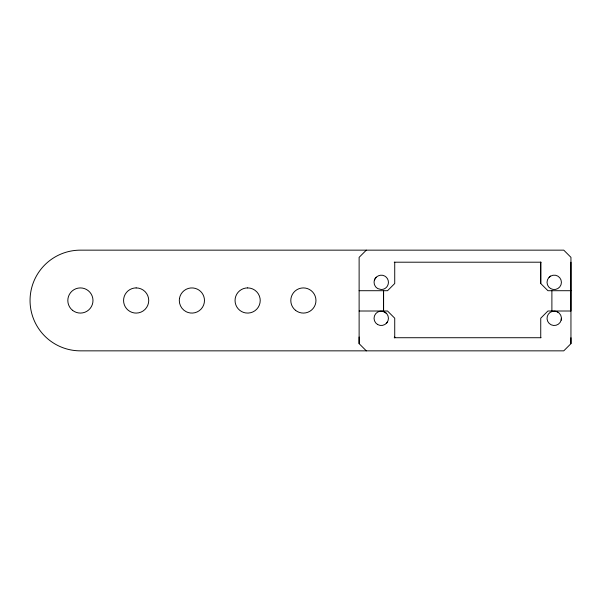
<?xml version="1.0" encoding="UTF-8"?>
<svg xmlns="http://www.w3.org/2000/svg" width="601" height="601" viewBox="0 0 601 601"><rect width="100%" height="100%" fill="white"/><g stroke="black" fill="none" stroke-linecap="round" stroke-linejoin="round"><path stroke-width="0.9" d="M366.317 350.849L359.12 343.659L359.12 337.003M540.742 283.522L540.742 262.201L540.742 283.522L547.932 290.711L570.95 290.711M540.742 337.724L540.742 318.199L547.932 311.01L570.95 311.01L570.95 257.341L563.761 250.151L80.399 250.151A50.349 50.349 0 0 0 30.05 300.5A50.349 50.349 0 0 0 80.399 350.849L563.761 350.849L570.95 343.659L570.95 337.724M561.176 320.16A7.189 7.189 0 0 0 552.364 311.356A7.189 7.189 0 0 0 549.141 323.391A7.189 7.189 0 0 0 561.176 320.16L561.417 318.297M374.295 280.479C375.392 276.054 380.929 273.755 384.835 276.107A7.189 7.189 0 0 1 388.186 284.198L387.472 285.933A7.189 7.189 0 0 1 383.1 289.284L381.237 289.532L377.646 288.57A7.189 7.189 0 0 1 376.151 277.249M386.323 323.391L387.465 321.903M366.317 250.151L359.12 257.341L359.12 343.659M549.141 277.249L550.629 276.107A7.189 7.189 0 0 1 561.417 282.335A7.189 7.189 0 0 1 550.629 288.57A7.189 7.189 0 0 1 550.629 276.107M394.226 262.201L541.028 262.201M359.12 290.711L387.532 290.711L394.729 283.522L394.729 262.201M359.12 311.01L387.532 311.01L394.729 318.199L394.729 337.724L394.729 337.003M394.226 337.724L541.028 337.724M556.083 311.356L557.818 312.069M383.1 311.356L386.33 313.219M570.95 262.201L570.95 343.659M551.891 290.711L551.891 311.01M383.581 290.711L383.581 311.01L383.581 290.711M179.459 298.532L179.301 300.5A12.591 12.591 0 0 0 186.175 311.716L188 312.475A12.591 12.591 0 0 0 204.475 300.5L204.317 298.532A12.591 12.591 0 0 0 199.284 290.313L197.601 289.284A12.591 12.591 0 0 0 179.459 298.532M136.142 287.909L134.173 288.067A12.591 12.591 0 0 0 134.173 312.933L136.142 313.091A12.591 12.591 0 0 0 148.732 300.5A12.591 12.591 0 0 0 136.142 287.909M247.635 287.909L245.666 288.067A12.591 12.591 0 0 0 243.743 312.475L245.666 312.933A12.591 12.591 0 0 0 260.218 300.5L260.068 298.532A12.591 12.591 0 0 0 247.635 287.909M377.638 324.532A7.189 7.189 0 0 0 388.434 318.305A7.189 7.189 0 0 0 377.646 312.069A7.189 7.189 0 0 0 377.638 324.532M72.481 310.281A12.591 12.591 0 0 0 92.832 302.468A12.591 12.591 0 0 0 75.891 288.75A12.591 12.591 0 0 0 72.481 310.281M295.459 310.281A12.591 12.591 0 0 0 315.81 302.468A12.591 12.591 0 0 0 298.87 288.75A12.591 12.591 0 0 0 295.459 310.281"/></g></svg>
